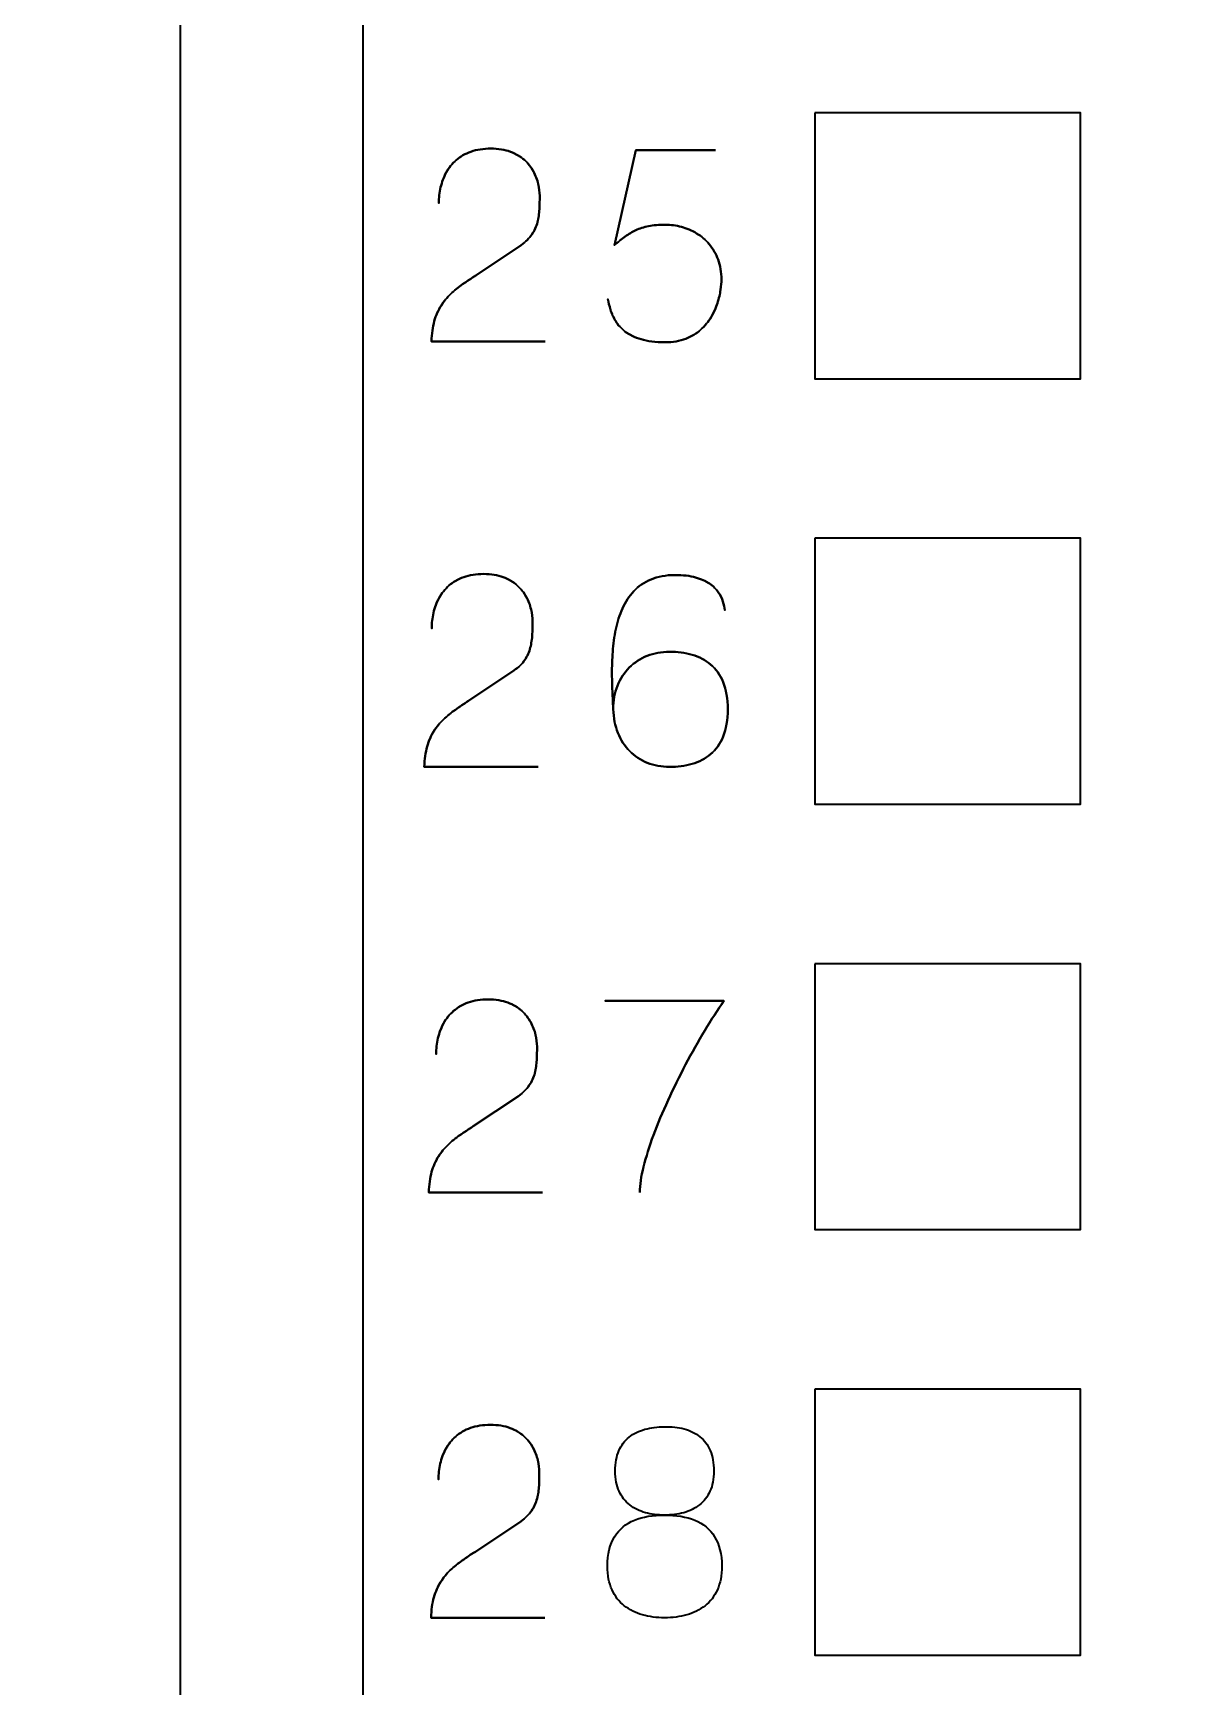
# Model space of a CAD drawing. Header units: centimetres. Extents: x -13.14 to -7.86, y -19.04 to -10.66.
# Drawn here: x -12.443 to -11.751, y -18.124 to -17.136 of the extents above; entities that cross this region are included whole.
import ezdxf

# ---------------------------------------------------------------- set-up
doc = ezdxf.new("R2010")
doc.units = ezdxf.units.CM
doc.header["$MEASUREMENT"] = 0
doc.layers.add('Layer 1', color=7, linetype='Continuous')

msp = doc.modelspace()

# ---------------------------------------------------------------- linework, layer by layer
at = {"layer": 'Layer 1', "color": 250, "lineweight": 35}
for points, knots in [([(-13.13514, -10.659), (-13.13514, -10.659), (-12.24614, -10.659), (-12.24614, -10.659), (-12.24614, -10.659), (-12.24614, -10.659), (-12.24614, -19.041), (-12.24614, -19.041), (-12.24614, -19.041), (-12.24614, -19.041), (-13.13514, -19.041), (-13.13514, -19.041), (-13.13514, -19.041), (-13.13514, -19.041), (-13.13514, -10.659), (-13.13514, -10.659)], [0, 0, 0, 0, 0.25, 0.25, 0.25, 0.25, 0.5, 0.5, 0.5, 0.5, 0.75, 0.75, 0.75, 0.75, 1, 1, 1, 1]), ([(-12.24632, -10.659), (-12.24632, -10.659), (-8.75382, -10.659), (-8.75382, -10.659), (-8.75382, -10.659), (-8.75382, -10.659), (-8.75382, -19.041), (-8.75382, -19.041), (-8.75382, -19.041), (-8.75382, -19.041), (-12.24632, -19.041), (-12.24632, -19.041), (-12.24632, -19.041), (-12.24632, -19.041), (-12.24632, -10.659), (-12.24632, -10.659)], [0, 0, 0, 0, 0.25, 0.25, 0.25, 0.25, 0.5, 0.5, 0.5, 0.5, 0.75, 0.75, 0.75, 0.75, 1, 1, 1, 1]), ([(-11.97644, -17.18403), (-11.97644, -17.18403), (-11.81769, -17.18403), (-11.81769, -17.18403), (-11.81769, -17.18403), (-11.81769, -17.18403), (-11.81769, -17.34278), (-11.81769, -17.34278), (-11.81769, -17.34278), (-11.81769, -17.34278), (-11.97644, -17.34278), (-11.97644, -17.34278), (-11.97644, -17.34278), (-11.97644, -17.34278), (-11.97644, -17.18403), (-11.97644, -17.18403)], [0, 0, 0, 0, 0.25, 0.25, 0.25, 0.25, 0.5, 0.5, 0.5, 0.5, 0.75, 0.75, 0.75, 0.75, 1, 1, 1, 1]), ([(-12.13735, -17.32054), (-12.13735, -17.32054), (-12.20531, -17.32054), (-12.20531, -17.32054), (-12.20531, -17.32054), (-12.20517, -17.31594), (-12.20459, -17.31188), (-12.20362, -17.30839), (-12.20362, -17.30839), (-12.20261, -17.30491), (-12.20127, -17.30184), (-12.1996, -17.2992), (-12.1996, -17.2992), (-12.19791, -17.29656), (-12.19599, -17.29421), (-12.1938, -17.29215), (-12.1938, -17.29215), (-12.19161, -17.29006), (-12.18926, -17.28816), (-12.18672, -17.28637), (-12.18672, -17.28637), (-12.18419, -17.2846), (-12.18157, -17.28283), (-12.17885, -17.28108), (-12.17885, -17.28108), (-12.17885, -17.28108), (-12.15176, -17.26302), (-12.15176, -17.26302), (-12.15176, -17.26302), (-12.14898, -17.26106), (-12.14682, -17.25893), (-12.14529, -17.25663), (-12.14529, -17.25663), (-12.14374, -17.25433), (-12.14266, -17.2519), (-12.142, -17.24934), (-12.142, -17.24934), (-12.14136, -17.2468), (-12.14097, -17.24419), (-12.14083, -17.24155), (-12.14083, -17.24155), (-12.1407, -17.23888), (-12.14065, -17.23621), (-12.14067, -17.23355), (-12.14067, -17.23355), (-12.14067, -17.23135), (-12.14097, -17.229), (-12.14155, -17.22647), (-12.14155, -17.22647), (-12.14215, -17.22396), (-12.1431, -17.22145), (-12.14445, -17.21897), (-12.14445, -17.21897), (-12.14579, -17.21648), (-12.14758, -17.21421), (-12.14983, -17.21215), (-12.14983, -17.21215), (-12.15207, -17.21012), (-12.15485, -17.20848), (-12.15815, -17.20724), (-12.15815, -17.20724), (-12.16145, -17.206), (-12.16533, -17.20537), (-12.16982, -17.20534), (-12.16982, -17.20534), (-12.17434, -17.20537), (-12.17833, -17.206), (-12.18176, -17.20721), (-12.18176, -17.20721), (-12.18519, -17.20843), (-12.18812, -17.21012), (-12.19055, -17.21226), (-12.19055, -17.21226), (-12.19298, -17.2144), (-12.19494, -17.21688), (-12.19647, -17.21965), (-12.19647, -17.21965), (-12.19799, -17.22243), (-12.1991, -17.22538), (-12.19981, -17.2285), (-12.19981, -17.2285), (-12.20053, -17.23162), (-12.20087, -17.23479), (-12.20087, -17.23798), (-12.20087, -17.23798), (-12.20087, -17.23479), (-12.20053, -17.23162), (-12.19981, -17.2285), (-12.19981, -17.2285), (-12.1991, -17.22538), (-12.19799, -17.22243), (-12.19647, -17.21965), (-12.19647, -17.21965), (-12.19494, -17.21688), (-12.19298, -17.2144), (-12.19055, -17.21226), (-12.19055, -17.21226), (-12.18812, -17.21012), (-12.18519, -17.20843), (-12.18176, -17.20721), (-12.18176, -17.20721), (-12.17833, -17.206), (-12.17434, -17.20537), (-12.16982, -17.20534), (-12.16982, -17.20534), (-12.16533, -17.20537), (-12.16145, -17.206), (-12.15815, -17.20724), (-12.15815, -17.20724), (-12.15485, -17.20848), (-12.15207, -17.21012), (-12.14983, -17.21215), (-12.14983, -17.21215), (-12.14758, -17.21421), (-12.14579, -17.21648), (-12.14445, -17.21897), (-12.14445, -17.21897), (-12.1431, -17.22145), (-12.14215, -17.22396), (-12.14155, -17.22647), (-12.14155, -17.22647), (-12.14097, -17.229), (-12.14067, -17.23135), (-12.14067, -17.23355), (-12.14067, -17.23355), (-12.14065, -17.23621), (-12.1407, -17.23888), (-12.14083, -17.24155), (-12.14083, -17.24155), (-12.14097, -17.24419), (-12.14136, -17.2468), (-12.142, -17.24934), (-12.142, -17.24934), (-12.14266, -17.2519), (-12.14374, -17.25433), (-12.14529, -17.25663), (-12.14529, -17.25663), (-12.14682, -17.25893), (-12.14898, -17.26106), (-12.15176, -17.26302), (-12.15176, -17.26302), (-12.15176, -17.26302), (-12.17885, -17.28108), (-12.17885, -17.28108), (-12.17885, -17.28108), (-12.18157, -17.28283), (-12.18419, -17.2846), (-12.18672, -17.28637), (-12.18672, -17.28637), (-12.18926, -17.28816), (-12.19161, -17.29006), (-12.1938, -17.29215), (-12.1938, -17.29215), (-12.19599, -17.29421), (-12.19791, -17.29656), (-12.1996, -17.2992), (-12.1996, -17.2992), (-12.20127, -17.30184), (-12.20261, -17.30491), (-12.20362, -17.30839), (-12.20362, -17.30839), (-12.20459, -17.31188), (-12.20517, -17.31594), (-12.20531, -17.32054), (-12.20531, -17.32054), (-12.20531, -17.32054), (-12.13735, -17.32054), (-12.13735, -17.32054)], [0, 0, 0, 0, 0.02381, 0.02381, 0.02381, 0.02381, 0.047619, 0.047619, 0.047619, 0.047619, 0.071429, 0.071429, 0.071429, 0.071429, 0.095238, 0.095238, 0.095238, 0.095238, 0.119048, 0.119048, 0.119048, 0.119048, 0.142857, 0.142857, 0.142857, 0.142857, 0.166667, 0.166667, 0.166667, 0.166667, 0.190476, 0.190476, 0.190476, 0.190476, 0.214286, 0.214286, 0.214286, 0.214286, 0.238095, 0.238095, 0.238095, 0.238095, 0.261905, 0.261905, 0.261905, 0.261905, 0.285714, 0.285714, 0.285714, 0.285714, 0.309524, 0.309524, 0.309524, 0.309524, 0.333333, 0.333333, 0.333333, 0.333333, 0.357143, 0.357143, 0.357143, 0.357143, 0.380952, 0.380952, 0.380952, 0.380952, 0.404762, 0.404762, 0.404762, 0.404762, 0.428571, 0.428571, 0.428571, 0.428571, 0.452381, 0.452381, 0.452381, 0.452381, 0.47619, 0.47619, 0.47619, 0.47619, 0.5, 0.5, 0.5, 0.5, 0.52381, 0.52381, 0.52381, 0.52381, 0.547619, 0.547619, 0.547619, 0.547619, 0.571429, 0.571429, 0.571429, 0.571429, 0.595238, 0.595238, 0.595238, 0.595238, 0.619048, 0.619048, 0.619048, 0.619048, 0.642857, 0.642857, 0.642857, 0.642857, 0.666667, 0.666667, 0.666667, 0.666667, 0.690476, 0.690476, 0.690476, 0.690476, 0.714286, 0.714286, 0.714286, 0.714286, 0.738095, 0.738095, 0.738095, 0.738095, 0.761905, 0.761905, 0.761905, 0.761905, 0.785714, 0.785714, 0.785714, 0.785714, 0.809524, 0.809524, 0.809524, 0.809524, 0.833333, 0.833333, 0.833333, 0.833333, 0.857143, 0.857143, 0.857143, 0.857143, 0.880952, 0.880952, 0.880952, 0.880952, 0.904762, 0.904762, 0.904762, 0.904762, 0.928571, 0.928571, 0.928571, 0.928571, 0.952381, 0.952381, 0.952381, 0.952381, 0.97619, 0.97619, 0.97619, 0.97619, 1, 1, 1, 1]), ([(-12.03579, -17.20629), (-12.03579, -17.20629), (-12.08332, -17.20629), (-12.08332, -17.20629), (-12.08332, -17.20629), (-12.08332, -17.20629), (-12.09598, -17.26302), (-12.09598, -17.26302), (-12.09598, -17.26302), (-12.09377, -17.26112), (-12.09165, -17.2594), (-12.08963, -17.2579), (-12.08963, -17.2579), (-12.08762, -17.25639), (-12.08551, -17.25512), (-12.08327, -17.25407), (-12.08327, -17.25407), (-12.08105, -17.25301), (-12.07851, -17.25222), (-12.07566, -17.25166), (-12.07566, -17.25166), (-12.07283, -17.25111), (-12.06945, -17.25082), (-12.06557, -17.25082), (-12.06557, -17.25082), (-12.0624, -17.25082), (-12.05923, -17.25124), (-12.05606, -17.25211), (-12.05606, -17.25211), (-12.05289, -17.25296), (-12.04988, -17.25425), (-12.04703, -17.25597), (-12.04703, -17.25597), (-12.04415, -17.25771), (-12.04162, -17.25988), (-12.03941, -17.26249), (-12.03941, -17.26249), (-12.03716, -17.26511), (-12.03539, -17.26817), (-12.03413, -17.27168), (-12.03413, -17.27168), (-12.03283, -17.27519), (-12.03217, -17.27918), (-12.03215, -17.28362), (-12.03215, -17.28362), (-12.03212, -17.28526), (-12.0323, -17.28732), (-12.03267, -17.28975), (-12.03267, -17.28975), (-12.03302, -17.29218), (-12.03365, -17.29482), (-12.03455, -17.29762), (-12.03455, -17.29762), (-12.03545, -17.30042), (-12.03671, -17.30319), (-12.03833, -17.30594), (-12.03833, -17.30594), (-12.03993, -17.30868), (-12.04199, -17.31119), (-12.04447, -17.31346), (-12.04447, -17.31346), (-12.04695, -17.31573), (-12.04996, -17.31756), (-12.05347, -17.31893), (-12.05347, -17.31893), (-12.05701, -17.32028), (-12.06116, -17.32099), (-12.06589, -17.32102), (-12.06589, -17.32102), (-12.07154, -17.32099), (-12.07629, -17.32038), (-12.08015, -17.31925), (-12.08015, -17.31925), (-12.084, -17.31808), (-12.08715, -17.31658), (-12.08958, -17.31468), (-12.08958, -17.31468), (-12.09202, -17.31278), (-12.09392, -17.31069), (-12.0953, -17.30842), (-12.0953, -17.30842), (-12.09667, -17.30615), (-12.0977, -17.30388), (-12.09839, -17.3016), (-12.09839, -17.3016), (-12.09907, -17.29933), (-12.0996, -17.29725), (-12.09995, -17.29534), (-12.09995, -17.29534), (-12.0996, -17.29725), (-12.09907, -17.29933), (-12.09839, -17.3016), (-12.09839, -17.3016), (-12.0977, -17.30388), (-12.09667, -17.30615), (-12.0953, -17.30842), (-12.0953, -17.30842), (-12.09392, -17.31069), (-12.09202, -17.31278), (-12.08958, -17.31468), (-12.08958, -17.31468), (-12.08715, -17.31658), (-12.084, -17.31808), (-12.08015, -17.31925), (-12.08015, -17.31925), (-12.07629, -17.32038), (-12.07154, -17.32099), (-12.06589, -17.32102), (-12.06589, -17.32102), (-12.06116, -17.32099), (-12.05701, -17.32028), (-12.05347, -17.31893), (-12.05347, -17.31893), (-12.04996, -17.31756), (-12.04695, -17.31573), (-12.04447, -17.31346), (-12.04447, -17.31346), (-12.04199, -17.31119), (-12.03993, -17.30868), (-12.03833, -17.30594), (-12.03833, -17.30594), (-12.03671, -17.30319), (-12.03545, -17.30042), (-12.03455, -17.29762), (-12.03455, -17.29762), (-12.03365, -17.29482), (-12.03302, -17.29218), (-12.03267, -17.28975), (-12.03267, -17.28975), (-12.0323, -17.28732), (-12.03212, -17.28526), (-12.03215, -17.28362), (-12.03215, -17.28362), (-12.03217, -17.27918), (-12.03283, -17.27519), (-12.03413, -17.27168), (-12.03413, -17.27168), (-12.03539, -17.26817), (-12.03716, -17.26511), (-12.03941, -17.26249), (-12.03941, -17.26249), (-12.04162, -17.25988), (-12.04415, -17.25771), (-12.04703, -17.25597), (-12.04703, -17.25597), (-12.04988, -17.25425), (-12.05289, -17.25296), (-12.05606, -17.25211), (-12.05606, -17.25211), (-12.05923, -17.25124), (-12.0624, -17.25082), (-12.06557, -17.25082), (-12.06557, -17.25082), (-12.06945, -17.25082), (-12.07283, -17.25111), (-12.07566, -17.25166), (-12.07566, -17.25166), (-12.07851, -17.25222), (-12.08105, -17.25301), (-12.08327, -17.25407), (-12.08327, -17.25407), (-12.08551, -17.25512), (-12.08762, -17.25639), (-12.08963, -17.2579), (-12.08963, -17.2579), (-12.09165, -17.2594), (-12.09377, -17.26112), (-12.09598, -17.26302), (-12.09598, -17.26302), (-12.09598, -17.26302), (-12.08332, -17.20629), (-12.08332, -17.20629), (-12.08332, -17.20629), (-12.08332, -17.20629), (-12.03579, -17.20629), (-12.03579, -17.20629)], [0, 0, 0, 0, 0.022727, 0.022727, 0.022727, 0.022727, 0.045455, 0.045455, 0.045455, 0.045455, 0.068182, 0.068182, 0.068182, 0.068182, 0.090909, 0.090909, 0.090909, 0.090909, 0.113636, 0.113636, 0.113636, 0.113636, 0.136364, 0.136364, 0.136364, 0.136364, 0.159091, 0.159091, 0.159091, 0.159091, 0.181818, 0.181818, 0.181818, 0.181818, 0.204545, 0.204545, 0.204545, 0.204545, 0.227273, 0.227273, 0.227273, 0.227273, 0.25, 0.25, 0.25, 0.25, 0.272727, 0.272727, 0.272727, 0.272727, 0.295455, 0.295455, 0.295455, 0.295455, 0.318182, 0.318182, 0.318182, 0.318182, 0.340909, 0.340909, 0.340909, 0.340909, 0.363636, 0.363636, 0.363636, 0.363636, 0.386364, 0.386364, 0.386364, 0.386364, 0.409091, 0.409091, 0.409091, 0.409091, 0.431818, 0.431818, 0.431818, 0.431818, 0.454545, 0.454545, 0.454545, 0.454545, 0.477273, 0.477273, 0.477273, 0.477273, 0.5, 0.5, 0.5, 0.5, 0.522727, 0.522727, 0.522727, 0.522727, 0.545455, 0.545455, 0.545455, 0.545455, 0.568182, 0.568182, 0.568182, 0.568182, 0.590909, 0.590909, 0.590909, 0.590909, 0.613636, 0.613636, 0.613636, 0.613636, 0.636364, 0.636364, 0.636364, 0.636364, 0.659091, 0.659091, 0.659091, 0.659091, 0.681818, 0.681818, 0.681818, 0.681818, 0.704545, 0.704545, 0.704545, 0.704545, 0.727273, 0.727273, 0.727273, 0.727273, 0.75, 0.75, 0.75, 0.75, 0.772727, 0.772727, 0.772727, 0.772727, 0.795455, 0.795455, 0.795455, 0.795455, 0.818182, 0.818182, 0.818182, 0.818182, 0.840909, 0.840909, 0.840909, 0.840909, 0.863636, 0.863636, 0.863636, 0.863636, 0.886364, 0.886364, 0.886364, 0.886364, 0.909091, 0.909091, 0.909091, 0.909091, 0.931818, 0.931818, 0.931818, 0.931818, 0.954545, 0.954545, 0.954545, 0.954545, 0.977273, 0.977273, 0.977273, 0.977273, 1, 1, 1, 1]), ([(-11.97644, -17.43803), (-11.97644, -17.43803), (-11.81769, -17.43803), (-11.81769, -17.43803), (-11.81769, -17.43803), (-11.81769, -17.43803), (-11.81769, -17.59678), (-11.81769, -17.59678), (-11.81769, -17.59678), (-11.81769, -17.59678), (-11.97644, -17.59678), (-11.97644, -17.59678), (-11.97644, -17.59678), (-11.97644, -17.59678), (-11.97644, -17.43803), (-11.97644, -17.43803)], [0, 0, 0, 0, 0.25, 0.25, 0.25, 0.25, 0.5, 0.5, 0.5, 0.5, 0.75, 0.75, 0.75, 0.75, 1, 1, 1, 1]), ([(-12.14163, -17.57454), (-12.14163, -17.57454), (-12.20959, -17.57454), (-12.20959, -17.57454), (-12.20959, -17.57454), (-12.20945, -17.56994), (-12.20887, -17.56588), (-12.2079, -17.56239), (-12.2079, -17.56239), (-12.20689, -17.55891), (-12.20555, -17.55584), (-12.20388, -17.5532), (-12.20388, -17.5532), (-12.20219, -17.55056), (-12.20027, -17.54821), (-12.19808, -17.54615), (-12.19808, -17.54615), (-12.19589, -17.54406), (-12.19354, -17.54216), (-12.191, -17.54037), (-12.191, -17.54037), (-12.18847, -17.5386), (-12.18585, -17.53683), (-12.18313, -17.53508), (-12.18313, -17.53508), (-12.18313, -17.53508), (-12.15604, -17.51702), (-12.15604, -17.51702), (-12.15604, -17.51702), (-12.15326, -17.51506), (-12.1511, -17.51293), (-12.14957, -17.51063), (-12.14957, -17.51063), (-12.14802, -17.50833), (-12.14694, -17.5059), (-12.14628, -17.50334), (-12.14628, -17.50334), (-12.14564, -17.5008), (-12.14525, -17.49819), (-12.14511, -17.49555), (-12.14511, -17.49555), (-12.14498, -17.49288), (-12.14493, -17.49021), (-12.14495, -17.48755), (-12.14495, -17.48755), (-12.14495, -17.48535), (-12.14525, -17.483), (-12.14583, -17.48047), (-12.14583, -17.48047), (-12.14643, -17.47796), (-12.14738, -17.47545), (-12.14873, -17.47297), (-12.14873, -17.47297), (-12.15007, -17.47048), (-12.15186, -17.46821), (-12.15411, -17.46615), (-12.15411, -17.46615), (-12.15635, -17.46412), (-12.15913, -17.46248), (-12.16243, -17.46124), (-12.16243, -17.46124), (-12.16573, -17.46), (-12.16961, -17.45937), (-12.1741, -17.45934), (-12.1741, -17.45934), (-12.17862, -17.45937), (-12.18261, -17.46), (-12.18604, -17.46121), (-12.18604, -17.46121), (-12.18947, -17.46243), (-12.1924, -17.46412), (-12.19483, -17.46626), (-12.19483, -17.46626), (-12.19726, -17.4684), (-12.19922, -17.47088), (-12.20075, -17.47365), (-12.20075, -17.47365), (-12.20227, -17.47643), (-12.20338, -17.47938), (-12.20409, -17.4825), (-12.20409, -17.4825), (-12.20481, -17.48562), (-12.20515, -17.48879), (-12.20515, -17.49198), (-12.20515, -17.49198), (-12.20515, -17.48879), (-12.20481, -17.48562), (-12.20409, -17.4825), (-12.20409, -17.4825), (-12.20338, -17.47938), (-12.20227, -17.47643), (-12.20075, -17.47365), (-12.20075, -17.47365), (-12.19922, -17.47088), (-12.19726, -17.4684), (-12.19483, -17.46626), (-12.19483, -17.46626), (-12.1924, -17.46412), (-12.18947, -17.46243), (-12.18604, -17.46121), (-12.18604, -17.46121), (-12.18261, -17.46), (-12.17862, -17.45937), (-12.1741, -17.45934), (-12.1741, -17.45934), (-12.16961, -17.45937), (-12.16573, -17.46), (-12.16243, -17.46124), (-12.16243, -17.46124), (-12.15913, -17.46248), (-12.15635, -17.46412), (-12.15411, -17.46615), (-12.15411, -17.46615), (-12.15186, -17.46821), (-12.15007, -17.47048), (-12.14873, -17.47297), (-12.14873, -17.47297), (-12.14738, -17.47545), (-12.14643, -17.47796), (-12.14583, -17.48047), (-12.14583, -17.48047), (-12.14525, -17.483), (-12.14495, -17.48535), (-12.14495, -17.48755), (-12.14495, -17.48755), (-12.14493, -17.49021), (-12.14498, -17.49288), (-12.14511, -17.49555), (-12.14511, -17.49555), (-12.14525, -17.49819), (-12.14564, -17.5008), (-12.14628, -17.50334), (-12.14628, -17.50334), (-12.14694, -17.5059), (-12.14802, -17.50833), (-12.14957, -17.51063), (-12.14957, -17.51063), (-12.1511, -17.51293), (-12.15326, -17.51506), (-12.15604, -17.51702), (-12.15604, -17.51702), (-12.15604, -17.51702), (-12.18313, -17.53508), (-12.18313, -17.53508), (-12.18313, -17.53508), (-12.18585, -17.53683), (-12.18847, -17.5386), (-12.191, -17.54037), (-12.191, -17.54037), (-12.19354, -17.54216), (-12.19589, -17.54406), (-12.19808, -17.54615), (-12.19808, -17.54615), (-12.20027, -17.54821), (-12.20219, -17.55056), (-12.20388, -17.5532), (-12.20388, -17.5532), (-12.20555, -17.55584), (-12.20689, -17.55891), (-12.2079, -17.56239), (-12.2079, -17.56239), (-12.20887, -17.56588), (-12.20945, -17.56994), (-12.20959, -17.57454), (-12.20959, -17.57454), (-12.20959, -17.57454), (-12.14163, -17.57454), (-12.14163, -17.57454)], [0, 0, 0, 0, 0.02381, 0.02381, 0.02381, 0.02381, 0.047619, 0.047619, 0.047619, 0.047619, 0.071429, 0.071429, 0.071429, 0.071429, 0.095238, 0.095238, 0.095238, 0.095238, 0.119048, 0.119048, 0.119048, 0.119048, 0.142857, 0.142857, 0.142857, 0.142857, 0.166667, 0.166667, 0.166667, 0.166667, 0.190476, 0.190476, 0.190476, 0.190476, 0.214286, 0.214286, 0.214286, 0.214286, 0.238095, 0.238095, 0.238095, 0.238095, 0.261905, 0.261905, 0.261905, 0.261905, 0.285714, 0.285714, 0.285714, 0.285714, 0.309524, 0.309524, 0.309524, 0.309524, 0.333333, 0.333333, 0.333333, 0.333333, 0.357143, 0.357143, 0.357143, 0.357143, 0.380952, 0.380952, 0.380952, 0.380952, 0.404762, 0.404762, 0.404762, 0.404762, 0.428571, 0.428571, 0.428571, 0.428571, 0.452381, 0.452381, 0.452381, 0.452381, 0.47619, 0.47619, 0.47619, 0.47619, 0.5, 0.5, 0.5, 0.5, 0.52381, 0.52381, 0.52381, 0.52381, 0.547619, 0.547619, 0.547619, 0.547619, 0.571429, 0.571429, 0.571429, 0.571429, 0.595238, 0.595238, 0.595238, 0.595238, 0.619048, 0.619048, 0.619048, 0.619048, 0.642857, 0.642857, 0.642857, 0.642857, 0.666667, 0.666667, 0.666667, 0.666667, 0.690476, 0.690476, 0.690476, 0.690476, 0.714286, 0.714286, 0.714286, 0.714286, 0.738095, 0.738095, 0.738095, 0.738095, 0.761905, 0.761905, 0.761905, 0.761905, 0.785714, 0.785714, 0.785714, 0.785714, 0.809524, 0.809524, 0.809524, 0.809524, 0.833333, 0.833333, 0.833333, 0.833333, 0.857143, 0.857143, 0.857143, 0.857143, 0.880952, 0.880952, 0.880952, 0.880952, 0.904762, 0.904762, 0.904762, 0.904762, 0.928571, 0.928571, 0.928571, 0.928571, 0.952381, 0.952381, 0.952381, 0.952381, 0.97619, 0.97619, 0.97619, 0.97619, 1, 1, 1, 1]), ([(-12.09678, -17.54015), (-12.09675, -17.53498), (-12.09591, -17.5303), (-12.09423, -17.52608), (-12.09423, -17.52608), (-12.09256, -17.52188), (-12.09021, -17.51826), (-12.08718, -17.51522), (-12.08718, -17.51522), (-12.08416, -17.51221), (-12.0806, -17.50989), (-12.07653, -17.50825), (-12.07653, -17.50825), (-12.07247, -17.50661), (-12.068, -17.50579), (-12.0632, -17.50577), (-12.0632, -17.50577), (-12.05836, -17.50574), (-12.05385, -17.50635), (-12.04965, -17.50756), (-12.04965, -17.50756), (-12.04545, -17.50875), (-12.04179, -17.51071), (-12.03859, -17.5134), (-12.03859, -17.5134), (-12.0354, -17.51607), (-12.03289, -17.51961), (-12.03109, -17.52402), (-12.03109, -17.52402), (-12.02929, -17.52843), (-12.02837, -17.53379), (-12.02834, -17.54015), (-12.02834, -17.54015), (-12.02837, -17.54652), (-12.02929, -17.55188), (-12.03109, -17.55629), (-12.03109, -17.55629), (-12.03289, -17.5607), (-12.0354, -17.56424), (-12.03859, -17.56691), (-12.03859, -17.56691), (-12.04179, -17.5696), (-12.04545, -17.57156), (-12.04965, -17.57274), (-12.04965, -17.57274), (-12.05385, -17.57396), (-12.05836, -17.57457), (-12.0632, -17.57454), (-12.0632, -17.57454), (-12.068, -17.57451), (-12.07241, -17.57369), (-12.07645, -17.57206), (-12.07645, -17.57206), (-12.08047, -17.57042), (-12.08395, -17.5681), (-12.08694, -17.56506), (-12.08694, -17.56506), (-12.08992, -17.56205), (-12.09227, -17.55843), (-12.09396, -17.5542), (-12.09396, -17.5542), (-12.09567, -17.55001), (-12.09659, -17.54533), (-12.09678, -17.54015), (-12.09678, -17.54015), (-12.09688, -17.53754), (-12.09702, -17.53442), (-12.0972, -17.53081), (-12.0972, -17.53081), (-12.09739, -17.52716), (-12.09749, -17.5232), (-12.09752, -17.51895), (-12.09752, -17.51895), (-12.09754, -17.51467), (-12.09741, -17.51026), (-12.09707, -17.50574), (-12.09707, -17.50574), (-12.09675, -17.5012), (-12.09612, -17.49674), (-12.0952, -17.49233), (-12.0952, -17.49233), (-12.09428, -17.48794), (-12.09296, -17.4838), (-12.09122, -17.47991), (-12.09122, -17.47991), (-12.08947, -17.47603), (-12.08723, -17.4726), (-12.08446, -17.46961), (-12.08446, -17.46961), (-12.08166, -17.46663), (-12.07825, -17.46428), (-12.07421, -17.46256), (-12.07421, -17.46256), (-12.07017, -17.46087), (-12.06539, -17.46), (-12.05987, -17.45997), (-12.05987, -17.45997), (-12.05506, -17.46), (-12.05099, -17.46048), (-12.04761, -17.4614), (-12.04761, -17.4614), (-12.04423, -17.46232), (-12.04147, -17.46357), (-12.03925, -17.4651), (-12.03925, -17.4651), (-12.03706, -17.46666), (-12.03532, -17.46835), (-12.03405, -17.47022), (-12.03405, -17.47022), (-12.03278, -17.47207), (-12.03183, -17.47394), (-12.03125, -17.47582), (-12.03125, -17.47582), (-12.03064, -17.47769), (-12.03025, -17.47944), (-12.03009, -17.48105), (-12.03009, -17.48105), (-12.03025, -17.47944), (-12.03064, -17.47769), (-12.03125, -17.47582), (-12.03125, -17.47582), (-12.03183, -17.47394), (-12.03278, -17.47207), (-12.03405, -17.47022), (-12.03405, -17.47022), (-12.03532, -17.46835), (-12.03706, -17.46666), (-12.03925, -17.4651), (-12.03925, -17.4651), (-12.04147, -17.46357), (-12.04423, -17.46232), (-12.04761, -17.4614), (-12.04761, -17.4614), (-12.05099, -17.46048), (-12.05506, -17.46), (-12.05987, -17.45997), (-12.05987, -17.45997), (-12.06539, -17.46), (-12.07017, -17.46087), (-12.07421, -17.46256), (-12.07421, -17.46256), (-12.07825, -17.46428), (-12.08166, -17.46663), (-12.08446, -17.46961), (-12.08446, -17.46961), (-12.08723, -17.4726), (-12.08947, -17.47603), (-12.09122, -17.47991), (-12.09122, -17.47991), (-12.09296, -17.4838), (-12.09428, -17.48794), (-12.0952, -17.49233), (-12.0952, -17.49233), (-12.09612, -17.49674), (-12.09675, -17.5012), (-12.09707, -17.50574), (-12.09707, -17.50574), (-12.09741, -17.51026), (-12.09754, -17.51467), (-12.09752, -17.51895), (-12.09752, -17.51895), (-12.09749, -17.5232), (-12.09739, -17.52716), (-12.0972, -17.53081), (-12.0972, -17.53081), (-12.09702, -17.53442), (-12.09688, -17.53754), (-12.09678, -17.54015), (-12.09678, -17.54015), (-12.09659, -17.54533), (-12.09567, -17.55001), (-12.09396, -17.5542), (-12.09396, -17.5542), (-12.09227, -17.55843), (-12.08992, -17.56205), (-12.08694, -17.56506), (-12.08694, -17.56506), (-12.08395, -17.5681), (-12.08047, -17.57042), (-12.07645, -17.57206), (-12.07645, -17.57206), (-12.07241, -17.57369), (-12.068, -17.57451), (-12.0632, -17.57454), (-12.0632, -17.57454), (-12.05836, -17.57457), (-12.05385, -17.57396), (-12.04965, -17.57274), (-12.04965, -17.57274), (-12.04545, -17.57156), (-12.04179, -17.5696), (-12.03859, -17.56691), (-12.03859, -17.56691), (-12.0354, -17.56424), (-12.03289, -17.5607), (-12.03109, -17.55629), (-12.03109, -17.55629), (-12.02929, -17.55188), (-12.02837, -17.54652), (-12.02834, -17.54015), (-12.02834, -17.54015), (-12.02837, -17.53379), (-12.02929, -17.52843), (-12.03109, -17.52402), (-12.03109, -17.52402), (-12.03289, -17.51961), (-12.0354, -17.51607), (-12.03859, -17.5134), (-12.03859, -17.5134), (-12.04179, -17.51071), (-12.04545, -17.50875), (-12.04965, -17.50756), (-12.04965, -17.50756), (-12.05385, -17.50635), (-12.05836, -17.50574), (-12.0632, -17.50577), (-12.0632, -17.50577), (-12.068, -17.50579), (-12.07247, -17.50661), (-12.07653, -17.50825), (-12.07653, -17.50825), (-12.0806, -17.50989), (-12.08416, -17.51221), (-12.08718, -17.51522), (-12.08718, -17.51522), (-12.09021, -17.51826), (-12.09256, -17.52188), (-12.09423, -17.52608), (-12.09423, -17.52608), (-12.09591, -17.5303), (-12.09675, -17.53498), (-12.09678, -17.54015)], [0, 0, 0, 0, 0.017241, 0.017241, 0.017241, 0.017241, 0.034483, 0.034483, 0.034483, 0.034483, 0.051724, 0.051724, 0.051724, 0.051724, 0.068966, 0.068966, 0.068966, 0.068966, 0.086207, 0.086207, 0.086207, 0.086207, 0.103448, 0.103448, 0.103448, 0.103448, 0.12069, 0.12069, 0.12069, 0.12069, 0.137931, 0.137931, 0.137931, 0.137931, 0.155172, 0.155172, 0.155172, 0.155172, 0.172414, 0.172414, 0.172414, 0.172414, 0.189655, 0.189655, 0.189655, 0.189655, 0.206897, 0.206897, 0.206897, 0.206897, 0.224138, 0.224138, 0.224138, 0.224138, 0.241379, 0.241379, 0.241379, 0.241379, 0.258621, 0.258621, 0.258621, 0.258621, 0.275862, 0.275862, 0.275862, 0.275862, 0.293103, 0.293103, 0.293103, 0.293103, 0.310345, 0.310345, 0.310345, 0.310345, 0.327586, 0.327586, 0.327586, 0.327586, 0.344828, 0.344828, 0.344828, 0.344828, 0.362069, 0.362069, 0.362069, 0.362069, 0.37931, 0.37931, 0.37931, 0.37931, 0.396552, 0.396552, 0.396552, 0.396552, 0.413793, 0.413793, 0.413793, 0.413793, 0.431034, 0.431034, 0.431034, 0.431034, 0.448276, 0.448276, 0.448276, 0.448276, 0.465517, 0.465517, 0.465517, 0.465517, 0.482759, 0.482759, 0.482759, 0.482759, 0.5, 0.5, 0.5, 0.5, 0.517241, 0.517241, 0.517241, 0.517241, 0.534483, 0.534483, 0.534483, 0.534483, 0.551724, 0.551724, 0.551724, 0.551724, 0.568966, 0.568966, 0.568966, 0.568966, 0.586207, 0.586207, 0.586207, 0.586207, 0.603448, 0.603448, 0.603448, 0.603448, 0.62069, 0.62069, 0.62069, 0.62069, 0.637931, 0.637931, 0.637931, 0.637931, 0.655172, 0.655172, 0.655172, 0.655172, 0.672414, 0.672414, 0.672414, 0.672414, 0.689655, 0.689655, 0.689655, 0.689655, 0.706897, 0.706897, 0.706897, 0.706897, 0.724138, 0.724138, 0.724138, 0.724138, 0.741379, 0.741379, 0.741379, 0.741379, 0.758621, 0.758621, 0.758621, 0.758621, 0.775862, 0.775862, 0.775862, 0.775862, 0.793103, 0.793103, 0.793103, 0.793103, 0.810345, 0.810345, 0.810345, 0.810345, 0.827586, 0.827586, 0.827586, 0.827586, 0.844828, 0.844828, 0.844828, 0.844828, 0.862069, 0.862069, 0.862069, 0.862069, 0.87931, 0.87931, 0.87931, 0.87931, 0.896552, 0.896552, 0.896552, 0.896552, 0.913793, 0.913793, 0.913793, 0.913793, 0.931034, 0.931034, 0.931034, 0.931034, 0.948276, 0.948276, 0.948276, 0.948276, 0.965517, 0.965517, 0.965517, 0.965517, 0.982759, 0.982759, 0.982759, 0.982759, 1, 1, 1, 1]), ([(-11.97644, -17.69203), (-11.97644, -17.69203), (-11.81769, -17.69203), (-11.81769, -17.69203), (-11.81769, -17.69203), (-11.81769, -17.69203), (-11.81769, -17.85078), (-11.81769, -17.85078), (-11.81769, -17.85078), (-11.81769, -17.85078), (-11.97644, -17.85078), (-11.97644, -17.85078), (-11.97644, -17.85078), (-11.97644, -17.85078), (-11.97644, -17.69203), (-11.97644, -17.69203)], [0, 0, 0, 0, 0.25, 0.25, 0.25, 0.25, 0.5, 0.5, 0.5, 0.5, 0.75, 0.75, 0.75, 0.75, 1, 1, 1, 1]), ([(-12.13894, -17.82854), (-12.13894, -17.82854), (-12.2069, -17.82854), (-12.2069, -17.82854), (-12.2069, -17.82854), (-12.20676, -17.82394), (-12.20618, -17.81988), (-12.20521, -17.81639), (-12.20521, -17.81639), (-12.2042, -17.81291), (-12.20286, -17.80984), (-12.20119, -17.8072), (-12.20119, -17.8072), (-12.1995, -17.80456), (-12.19758, -17.80221), (-12.19539, -17.80015), (-12.19539, -17.80015), (-12.1932, -17.79806), (-12.19085, -17.79616), (-12.18831, -17.79437), (-12.18831, -17.79437), (-12.18578, -17.7926), (-12.18316, -17.79083), (-12.18044, -17.78908), (-12.18044, -17.78908), (-12.18044, -17.78908), (-12.15335, -17.77102), (-12.15335, -17.77102), (-12.15335, -17.77102), (-12.15057, -17.76906), (-12.14841, -17.76693), (-12.14688, -17.76463), (-12.14688, -17.76463), (-12.14533, -17.76233), (-12.14425, -17.7599), (-12.14359, -17.75734), (-12.14359, -17.75734), (-12.14295, -17.7548), (-12.14256, -17.75219), (-12.14242, -17.74955), (-12.14242, -17.74955), (-12.14229, -17.74688), (-12.14224, -17.74421), (-12.14226, -17.74155), (-12.14226, -17.74155), (-12.14226, -17.73935), (-12.14256, -17.737), (-12.14314, -17.73447), (-12.14314, -17.73447), (-12.14374, -17.73196), (-12.14469, -17.72945), (-12.14604, -17.72697), (-12.14604, -17.72697), (-12.14738, -17.72448), (-12.14917, -17.72221), (-12.15142, -17.72015), (-12.15142, -17.72015), (-12.15366, -17.71812), (-12.15644, -17.71648), (-12.15974, -17.71524), (-12.15974, -17.71524), (-12.16304, -17.714), (-12.16692, -17.71337), (-12.17141, -17.71334), (-12.17141, -17.71334), (-12.17593, -17.71337), (-12.17992, -17.714), (-12.18335, -17.71521), (-12.18335, -17.71521), (-12.18678, -17.71643), (-12.18971, -17.71812), (-12.19214, -17.72026), (-12.19214, -17.72026), (-12.19457, -17.7224), (-12.19653, -17.72488), (-12.19806, -17.72765), (-12.19806, -17.72765), (-12.19958, -17.73043), (-12.20069, -17.73338), (-12.2014, -17.7365), (-12.2014, -17.7365), (-12.20212, -17.73962), (-12.20246, -17.74279), (-12.20246, -17.74598), (-12.20246, -17.74598), (-12.20246, -17.74279), (-12.20212, -17.73962), (-12.2014, -17.7365), (-12.2014, -17.7365), (-12.20069, -17.73338), (-12.19958, -17.73043), (-12.19806, -17.72765), (-12.19806, -17.72765), (-12.19653, -17.72488), (-12.19457, -17.7224), (-12.19214, -17.72026), (-12.19214, -17.72026), (-12.18971, -17.71812), (-12.18678, -17.71643), (-12.18335, -17.71521), (-12.18335, -17.71521), (-12.17992, -17.714), (-12.17593, -17.71337), (-12.17141, -17.71334), (-12.17141, -17.71334), (-12.16692, -17.71337), (-12.16304, -17.714), (-12.15974, -17.71524), (-12.15974, -17.71524), (-12.15644, -17.71648), (-12.15366, -17.71812), (-12.15142, -17.72015), (-12.15142, -17.72015), (-12.14917, -17.72221), (-12.14738, -17.72448), (-12.14604, -17.72697), (-12.14604, -17.72697), (-12.14469, -17.72945), (-12.14374, -17.73196), (-12.14314, -17.73447), (-12.14314, -17.73447), (-12.14256, -17.737), (-12.14226, -17.73935), (-12.14226, -17.74155), (-12.14226, -17.74155), (-12.14224, -17.74421), (-12.14229, -17.74688), (-12.14242, -17.74955), (-12.14242, -17.74955), (-12.14256, -17.75219), (-12.14295, -17.7548), (-12.14359, -17.75734), (-12.14359, -17.75734), (-12.14425, -17.7599), (-12.14533, -17.76233), (-12.14688, -17.76463), (-12.14688, -17.76463), (-12.14841, -17.76693), (-12.15057, -17.76906), (-12.15335, -17.77102), (-12.15335, -17.77102), (-12.15335, -17.77102), (-12.18044, -17.78908), (-12.18044, -17.78908), (-12.18044, -17.78908), (-12.18316, -17.79083), (-12.18578, -17.7926), (-12.18831, -17.79437), (-12.18831, -17.79437), (-12.19085, -17.79616), (-12.1932, -17.79806), (-12.19539, -17.80015), (-12.19539, -17.80015), (-12.19758, -17.80221), (-12.1995, -17.80456), (-12.20119, -17.8072), (-12.20119, -17.8072), (-12.20286, -17.80984), (-12.2042, -17.81291), (-12.20521, -17.81639), (-12.20521, -17.81639), (-12.20618, -17.81988), (-12.20676, -17.82394), (-12.2069, -17.82854), (-12.2069, -17.82854), (-12.2069, -17.82854), (-12.13894, -17.82854), (-12.13894, -17.82854)], [0, 0, 0, 0, 0.02381, 0.02381, 0.02381, 0.02381, 0.047619, 0.047619, 0.047619, 0.047619, 0.071429, 0.071429, 0.071429, 0.071429, 0.095238, 0.095238, 0.095238, 0.095238, 0.119048, 0.119048, 0.119048, 0.119048, 0.142857, 0.142857, 0.142857, 0.142857, 0.166667, 0.166667, 0.166667, 0.166667, 0.190476, 0.190476, 0.190476, 0.190476, 0.214286, 0.214286, 0.214286, 0.214286, 0.238095, 0.238095, 0.238095, 0.238095, 0.261905, 0.261905, 0.261905, 0.261905, 0.285714, 0.285714, 0.285714, 0.285714, 0.309524, 0.309524, 0.309524, 0.309524, 0.333333, 0.333333, 0.333333, 0.333333, 0.357143, 0.357143, 0.357143, 0.357143, 0.380952, 0.380952, 0.380952, 0.380952, 0.404762, 0.404762, 0.404762, 0.404762, 0.428571, 0.428571, 0.428571, 0.428571, 0.452381, 0.452381, 0.452381, 0.452381, 0.47619, 0.47619, 0.47619, 0.47619, 0.5, 0.5, 0.5, 0.5, 0.52381, 0.52381, 0.52381, 0.52381, 0.547619, 0.547619, 0.547619, 0.547619, 0.571429, 0.571429, 0.571429, 0.571429, 0.595238, 0.595238, 0.595238, 0.595238, 0.619048, 0.619048, 0.619048, 0.619048, 0.642857, 0.642857, 0.642857, 0.642857, 0.666667, 0.666667, 0.666667, 0.666667, 0.690476, 0.690476, 0.690476, 0.690476, 0.714286, 0.714286, 0.714286, 0.714286, 0.738095, 0.738095, 0.738095, 0.738095, 0.761905, 0.761905, 0.761905, 0.761905, 0.785714, 0.785714, 0.785714, 0.785714, 0.809524, 0.809524, 0.809524, 0.809524, 0.833333, 0.833333, 0.833333, 0.833333, 0.857143, 0.857143, 0.857143, 0.857143, 0.880952, 0.880952, 0.880952, 0.880952, 0.904762, 0.904762, 0.904762, 0.904762, 0.928571, 0.928571, 0.928571, 0.928571, 0.952381, 0.952381, 0.952381, 0.952381, 0.97619, 0.97619, 0.97619, 0.97619, 1, 1, 1, 1]), ([(-12.08095, -17.82854), (-12.08087, -17.82413), (-12.0801, -17.81903), (-12.07865, -17.81322), (-12.07865, -17.81322), (-12.0772, -17.80739), (-12.07522, -17.8011), (-12.07271, -17.79437), (-12.07271, -17.79437), (-12.0702, -17.78763), (-12.06729, -17.78071), (-12.06402, -17.77355), (-12.06402, -17.77355), (-12.06077, -17.7664), (-12.05726, -17.75932), (-12.05353, -17.75227), (-12.05353, -17.75227), (-12.04981, -17.74522), (-12.04601, -17.73846), (-12.04212, -17.73199), (-12.04212, -17.73199), (-12.03825, -17.72554), (-12.03445, -17.71965), (-12.03072, -17.71429), (-12.03072, -17.71429), (-12.03072, -17.71429), (-12.10154, -17.71429), (-12.10154, -17.71429), (-12.10154, -17.71429), (-12.10154, -17.71429), (-12.03072, -17.71429), (-12.03072, -17.71429), (-12.03072, -17.71429), (-12.03445, -17.71965), (-12.03825, -17.72554), (-12.04212, -17.73199), (-12.04212, -17.73199), (-12.04601, -17.73846), (-12.04981, -17.74522), (-12.05353, -17.75227), (-12.05353, -17.75227), (-12.05726, -17.75932), (-12.06077, -17.7664), (-12.06402, -17.77355), (-12.06402, -17.77355), (-12.06729, -17.78071), (-12.0702, -17.78763), (-12.07271, -17.79437), (-12.07271, -17.79437), (-12.07522, -17.8011), (-12.0772, -17.80739), (-12.07865, -17.81322), (-12.07865, -17.81322), (-12.0801, -17.81903), (-12.08087, -17.82413), (-12.08095, -17.82854)], [0, 0, 0, 0, 0.071429, 0.071429, 0.071429, 0.071429, 0.142857, 0.142857, 0.142857, 0.142857, 0.214286, 0.214286, 0.214286, 0.214286, 0.285714, 0.285714, 0.285714, 0.285714, 0.357143, 0.357143, 0.357143, 0.357143, 0.428571, 0.428571, 0.428571, 0.428571, 0.5, 0.5, 0.5, 0.5, 0.571429, 0.571429, 0.571429, 0.571429, 0.642857, 0.642857, 0.642857, 0.642857, 0.714286, 0.714286, 0.714286, 0.714286, 0.785714, 0.785714, 0.785714, 0.785714, 0.857143, 0.857143, 0.857143, 0.857143, 0.928571, 0.928571, 0.928571, 0.928571, 1, 1, 1, 1]), ([(-11.97644, -17.94603), (-11.97644, -17.94603), (-11.81769, -17.94603), (-11.81769, -17.94603), (-11.81769, -17.94603), (-11.81769, -17.94603), (-11.81769, -18.10478), (-11.81769, -18.10478), (-11.81769, -18.10478), (-11.81769, -18.10478), (-11.97644, -18.10478), (-11.97644, -18.10478), (-11.97644, -18.10478), (-11.97644, -18.10478), (-11.97644, -17.94603), (-11.97644, -17.94603)], [0, 0, 0, 0, 0.25, 0.25, 0.25, 0.25, 0.5, 0.5, 0.5, 0.5, 0.75, 0.75, 0.75, 0.75, 1, 1, 1, 1]), ([(-12.13759, -18.08254), (-12.13759, -18.08254), (-12.20555, -18.08254), (-12.20555, -18.08254), (-12.20555, -18.08254), (-12.20541, -18.07794), (-12.20483, -18.07388), (-12.20386, -18.07039), (-12.20386, -18.07039), (-12.20285, -18.06691), (-12.20151, -18.06384), (-12.19984, -18.0612), (-12.19984, -18.0612), (-12.19815, -18.05856), (-12.19623, -18.05621), (-12.19404, -18.05415), (-12.19404, -18.05415), (-12.19185, -18.05206), (-12.1895, -18.05016), (-12.18696, -18.04837), (-12.18696, -18.04837), (-12.18443, -18.0466), (-12.18181, -18.04483), (-12.17909, -18.04308), (-12.17909, -18.04308), (-12.17909, -18.04308), (-12.152, -18.02502), (-12.152, -18.02502), (-12.152, -18.02502), (-12.14922, -18.02306), (-12.14706, -18.02093), (-12.14553, -18.01863), (-12.14553, -18.01863), (-12.14398, -18.01633), (-12.1429, -18.0139), (-12.14224, -18.01134), (-12.14224, -18.01134), (-12.1416, -18.0088), (-12.14121, -18.00619), (-12.14107, -18.00355), (-12.14107, -18.00355), (-12.14094, -18.00088), (-12.14089, -17.99821), (-12.14091, -17.99555), (-12.14091, -17.99555), (-12.14091, -17.99335), (-12.14121, -17.991), (-12.14179, -17.98847), (-12.14179, -17.98847), (-12.14239, -17.98596), (-12.14334, -17.98345), (-12.14469, -17.98097), (-12.14469, -17.98097), (-12.14603, -17.97848), (-12.14782, -17.97621), (-12.15007, -17.97415), (-12.15007, -17.97415), (-12.15231, -17.97212), (-12.15509, -17.97048), (-12.15839, -17.96924), (-12.15839, -17.96924), (-12.16169, -17.968), (-12.16557, -17.96737), (-12.17006, -17.96734), (-12.17006, -17.96734), (-12.17458, -17.96737), (-12.17857, -17.968), (-12.182, -17.96921), (-12.182, -17.96921), (-12.18543, -17.97043), (-12.18836, -17.97212), (-12.19079, -17.97426), (-12.19079, -17.97426), (-12.19322, -17.9764), (-12.19518, -17.97888), (-12.19671, -17.98165), (-12.19671, -17.98165), (-12.19823, -17.98443), (-12.19934, -17.98738), (-12.20005, -17.9905), (-12.20005, -17.9905), (-12.20077, -17.99362), (-12.20111, -17.99679), (-12.20111, -17.99998), (-12.20111, -17.99998), (-12.20111, -17.99679), (-12.20077, -17.99362), (-12.20005, -17.9905), (-12.20005, -17.9905), (-12.19934, -17.98738), (-12.19823, -17.98443), (-12.19671, -17.98165), (-12.19671, -17.98165), (-12.19518, -17.97888), (-12.19322, -17.9764), (-12.19079, -17.97426), (-12.19079, -17.97426), (-12.18836, -17.97212), (-12.18543, -17.97043), (-12.182, -17.96921), (-12.182, -17.96921), (-12.17857, -17.968), (-12.17458, -17.96737), (-12.17006, -17.96734), (-12.17006, -17.96734), (-12.16557, -17.96737), (-12.16169, -17.968), (-12.15839, -17.96924), (-12.15839, -17.96924), (-12.15509, -17.97048), (-12.15231, -17.97212), (-12.15007, -17.97415), (-12.15007, -17.97415), (-12.14782, -17.97621), (-12.14603, -17.97848), (-12.14469, -17.98097), (-12.14469, -17.98097), (-12.14334, -17.98345), (-12.14239, -17.98596), (-12.14179, -17.98847), (-12.14179, -17.98847), (-12.14121, -17.991), (-12.14091, -17.99335), (-12.14091, -17.99555), (-12.14091, -17.99555), (-12.14089, -17.99821), (-12.14094, -18.00088), (-12.14107, -18.00355), (-12.14107, -18.00355), (-12.14121, -18.00619), (-12.1416, -18.0088), (-12.14224, -18.01134), (-12.14224, -18.01134), (-12.1429, -18.0139), (-12.14398, -18.01633), (-12.14553, -18.01863), (-12.14553, -18.01863), (-12.14706, -18.02093), (-12.14922, -18.02306), (-12.152, -18.02502), (-12.152, -18.02502), (-12.152, -18.02502), (-12.17909, -18.04308), (-12.17909, -18.04308), (-12.17909, -18.04308), (-12.18181, -18.04483), (-12.18443, -18.0466), (-12.18696, -18.04837), (-12.18696, -18.04837), (-12.1895, -18.05016), (-12.19185, -18.05206), (-12.19404, -18.05415), (-12.19404, -18.05415), (-12.19623, -18.05621), (-12.19815, -18.05856), (-12.19984, -18.0612), (-12.19984, -18.0612), (-12.20151, -18.06384), (-12.20285, -18.06691), (-12.20386, -18.07039), (-12.20386, -18.07039), (-12.20483, -18.07388), (-12.20541, -18.07794), (-12.20555, -18.08254), (-12.20555, -18.08254), (-12.20555, -18.08254), (-12.13759, -18.08254), (-12.13759, -18.08254)], [0, 0, 0, 0, 0.02381, 0.02381, 0.02381, 0.02381, 0.047619, 0.047619, 0.047619, 0.047619, 0.071429, 0.071429, 0.071429, 0.071429, 0.095238, 0.095238, 0.095238, 0.095238, 0.119048, 0.119048, 0.119048, 0.119048, 0.142857, 0.142857, 0.142857, 0.142857, 0.166667, 0.166667, 0.166667, 0.166667, 0.190476, 0.190476, 0.190476, 0.190476, 0.214286, 0.214286, 0.214286, 0.214286, 0.238095, 0.238095, 0.238095, 0.238095, 0.261905, 0.261905, 0.261905, 0.261905, 0.285714, 0.285714, 0.285714, 0.285714, 0.309524, 0.309524, 0.309524, 0.309524, 0.333333, 0.333333, 0.333333, 0.333333, 0.357143, 0.357143, 0.357143, 0.357143, 0.380952, 0.380952, 0.380952, 0.380952, 0.404762, 0.404762, 0.404762, 0.404762, 0.428571, 0.428571, 0.428571, 0.428571, 0.452381, 0.452381, 0.452381, 0.452381, 0.47619, 0.47619, 0.47619, 0.47619, 0.5, 0.5, 0.5, 0.5, 0.52381, 0.52381, 0.52381, 0.52381, 0.547619, 0.547619, 0.547619, 0.547619, 0.571429, 0.571429, 0.571429, 0.571429, 0.595238, 0.595238, 0.595238, 0.595238, 0.619048, 0.619048, 0.619048, 0.619048, 0.642857, 0.642857, 0.642857, 0.642857, 0.666667, 0.666667, 0.666667, 0.666667, 0.690476, 0.690476, 0.690476, 0.690476, 0.714286, 0.714286, 0.714286, 0.714286, 0.738095, 0.738095, 0.738095, 0.738095, 0.761905, 0.761905, 0.761905, 0.761905, 0.785714, 0.785714, 0.785714, 0.785714, 0.809524, 0.809524, 0.809524, 0.809524, 0.833333, 0.833333, 0.833333, 0.833333, 0.857143, 0.857143, 0.857143, 0.857143, 0.880952, 0.880952, 0.880952, 0.880952, 0.904762, 0.904762, 0.904762, 0.904762, 0.928571, 0.928571, 0.928571, 0.928571, 0.952381, 0.952381, 0.952381, 0.952381, 0.97619, 0.97619, 0.97619, 0.97619, 1, 1, 1, 1]), ([(-12.06613, -18.02122), (-12.06206, -18.02122), (-12.05826, -18.02074), (-12.05469, -18.01979), (-12.05469, -18.01979), (-12.05115, -18.01881), (-12.04804, -18.01728), (-12.04532, -18.01519), (-12.04532, -18.01519), (-12.04262, -18.01311), (-12.04051, -18.01039), (-12.03899, -18.00703), (-12.03899, -18.00703), (-12.03746, -18.00371), (-12.03669, -17.99967), (-12.03666, -17.99491), (-12.03666, -17.99491), (-12.03669, -17.99016), (-12.03743, -17.98609), (-12.03888, -17.98271), (-12.03888, -17.98271), (-12.04032, -17.97933), (-12.04238, -17.97656), (-12.04503, -17.97442), (-12.04503, -17.97442), (-12.04767, -17.9723), (-12.05078, -17.97075), (-12.05437, -17.96977), (-12.05437, -17.96977), (-12.05794, -17.96879), (-12.06188, -17.96837), (-12.06613, -17.96845), (-12.06613, -17.96845), (-12.07038, -17.9685), (-12.07431, -17.96906), (-12.07788, -17.97003), (-12.07788, -17.97003), (-12.08147, -17.97104), (-12.08459, -17.97257), (-12.08723, -17.97466), (-12.08723, -17.97466), (-12.08987, -17.97674), (-12.09192, -17.97946), (-12.09337, -17.98279), (-12.09337, -17.98279), (-12.09483, -17.98614), (-12.09556, -17.99016), (-12.09559, -17.99491), (-12.09559, -17.99491), (-12.09556, -17.99967), (-12.0948, -18.00371), (-12.09327, -18.00703), (-12.09327, -18.00703), (-12.09174, -18.01039), (-12.08963, -18.01311), (-12.08691, -18.01519), (-12.08691, -18.01519), (-12.08422, -18.01728), (-12.0811, -18.01881), (-12.07756, -18.01979), (-12.07756, -18.01979), (-12.074, -18.02074), (-12.07019, -18.02122), (-12.06613, -18.02122)], [0, 0, 0, 0, 0.0625, 0.0625, 0.0625, 0.0625, 0.125, 0.125, 0.125, 0.125, 0.1875, 0.1875, 0.1875, 0.1875, 0.25, 0.25, 0.25, 0.25, 0.3125, 0.3125, 0.3125, 0.3125, 0.375, 0.375, 0.375, 0.375, 0.4375, 0.4375, 0.4375, 0.4375, 0.5, 0.5, 0.5, 0.5, 0.5625, 0.5625, 0.5625, 0.5625, 0.625, 0.625, 0.625, 0.625, 0.6875, 0.6875, 0.6875, 0.6875, 0.75, 0.75, 0.75, 0.75, 0.8125, 0.8125, 0.8125, 0.8125, 0.875, 0.875, 0.875, 0.875, 0.9375, 0.9375, 0.9375, 0.9375, 1, 1, 1, 1]), ([(-12.06613, -18.02122), (-12.06206, -18.02122), (-12.05826, -18.02074), (-12.05469, -18.01979), (-12.05469, -18.01979), (-12.05115, -18.01881), (-12.04804, -18.01728), (-12.04532, -18.01519), (-12.04532, -18.01519), (-12.04262, -18.01311), (-12.04051, -18.01039), (-12.03899, -18.00703), (-12.03899, -18.00703), (-12.03746, -18.00371), (-12.03669, -17.99967), (-12.03666, -17.99491), (-12.03666, -17.99491), (-12.03669, -17.99016), (-12.03743, -17.98609), (-12.03888, -17.98271), (-12.03888, -17.98271), (-12.04032, -17.97933), (-12.04238, -17.97656), (-12.04503, -17.97442), (-12.04503, -17.97442), (-12.04767, -17.9723), (-12.05078, -17.97075), (-12.05437, -17.96977), (-12.05437, -17.96977), (-12.05794, -17.96879), (-12.06188, -17.96837), (-12.06613, -17.96845), (-12.06613, -17.96845), (-12.07038, -17.9685), (-12.07431, -17.96906), (-12.07788, -17.97003), (-12.07788, -17.97003), (-12.08147, -17.97104), (-12.08459, -17.97257), (-12.08723, -17.97466), (-12.08723, -17.97466), (-12.08987, -17.97674), (-12.09192, -17.97946), (-12.09337, -17.98279), (-12.09337, -17.98279), (-12.09483, -17.98614), (-12.09556, -17.99016), (-12.09559, -17.99491), (-12.09559, -17.99491), (-12.09556, -17.99967), (-12.0948, -18.00371), (-12.09327, -18.00703), (-12.09327, -18.00703), (-12.09174, -18.01039), (-12.08963, -18.01311), (-12.08691, -18.01519), (-12.08691, -18.01519), (-12.08422, -18.01728), (-12.0811, -18.01881), (-12.07756, -18.01979), (-12.07756, -18.01979), (-12.074, -18.02074), (-12.07019, -18.02122), (-12.06613, -18.02122)], [0, 0, 0, 0, 0.0625, 0.0625, 0.0625, 0.0625, 0.125, 0.125, 0.125, 0.125, 0.1875, 0.1875, 0.1875, 0.1875, 0.25, 0.25, 0.25, 0.25, 0.3125, 0.3125, 0.3125, 0.3125, 0.375, 0.375, 0.375, 0.375, 0.4375, 0.4375, 0.4375, 0.4375, 0.5, 0.5, 0.5, 0.5, 0.5625, 0.5625, 0.5625, 0.5625, 0.625, 0.625, 0.625, 0.625, 0.6875, 0.6875, 0.6875, 0.6875, 0.75, 0.75, 0.75, 0.75, 0.8125, 0.8125, 0.8125, 0.8125, 0.875, 0.875, 0.875, 0.875, 0.9375, 0.9375, 0.9375, 0.9375, 1, 1, 1, 1]), ([(-12.06613, -18.08254), (-12.06137, -18.08254), (-12.05694, -18.08199), (-12.05282, -18.08082), (-12.05282, -18.08082), (-12.0487, -18.07966), (-12.04508, -18.07784), (-12.04194, -18.07536), (-12.04194, -18.07536), (-12.03883, -18.0729), (-12.03637, -18.06973), (-12.0346, -18.06582), (-12.0346, -18.06582), (-12.03283, -18.06194), (-12.03194, -18.05727), (-12.03191, -18.0518), (-12.03191, -18.0518), (-12.03196, -18.04454), (-12.03339, -18.03865), (-12.03621, -18.03416), (-12.03621, -18.03416), (-12.03904, -18.02964), (-12.04299, -18.02637), (-12.04809, -18.02428), (-12.04809, -18.02428), (-12.05321, -18.02222), (-12.05921, -18.02119), (-12.06613, -18.02122), (-12.06613, -18.02122), (-12.07302, -18.02119), (-12.07904, -18.02222), (-12.08411, -18.02428), (-12.08411, -18.02428), (-12.08921, -18.02637), (-12.09313, -18.02964), (-12.09593, -18.03416), (-12.09593, -18.03416), (-12.09873, -18.03865), (-12.10016, -18.04454), (-12.10019, -18.0518), (-12.10019, -18.0518), (-12.10016, -18.05727), (-12.09926, -18.06194), (-12.09749, -18.06582), (-12.09749, -18.06582), (-12.09572, -18.06973), (-12.09329, -18.0729), (-12.09016, -18.07536), (-12.09016, -18.07536), (-12.08704, -18.07784), (-12.08345, -18.07966), (-12.07933, -18.08082), (-12.07933, -18.08082), (-12.07524, -18.08199), (-12.07083, -18.08254), (-12.06613, -18.08254)], [0, 0, 0, 0, 0.071429, 0.071429, 0.071429, 0.071429, 0.142857, 0.142857, 0.142857, 0.142857, 0.214286, 0.214286, 0.214286, 0.214286, 0.285714, 0.285714, 0.285714, 0.285714, 0.357143, 0.357143, 0.357143, 0.357143, 0.428571, 0.428571, 0.428571, 0.428571, 0.5, 0.5, 0.5, 0.5, 0.571429, 0.571429, 0.571429, 0.571429, 0.642857, 0.642857, 0.642857, 0.642857, 0.714286, 0.714286, 0.714286, 0.714286, 0.785714, 0.785714, 0.785714, 0.785714, 0.857143, 0.857143, 0.857143, 0.857143, 0.928571, 0.928571, 0.928571, 0.928571, 1, 1, 1, 1]), ([(-12.06613, -18.08254), (-12.06137, -18.08254), (-12.05694, -18.08199), (-12.05282, -18.08082), (-12.05282, -18.08082), (-12.0487, -18.07966), (-12.04508, -18.07784), (-12.04194, -18.07536), (-12.04194, -18.07536), (-12.03883, -18.0729), (-12.03637, -18.06973), (-12.0346, -18.06582), (-12.0346, -18.06582), (-12.03283, -18.06194), (-12.03194, -18.05727), (-12.03191, -18.0518), (-12.03191, -18.0518), (-12.03196, -18.04454), (-12.03339, -18.03865), (-12.03621, -18.03416), (-12.03621, -18.03416), (-12.03904, -18.02964), (-12.04299, -18.02637), (-12.04809, -18.02428), (-12.04809, -18.02428), (-12.05321, -18.02222), (-12.05921, -18.02119), (-12.06613, -18.02122), (-12.06613, -18.02122), (-12.07302, -18.02119), (-12.07904, -18.02222), (-12.08411, -18.02428), (-12.08411, -18.02428), (-12.08921, -18.02637), (-12.09313, -18.02964), (-12.09593, -18.03416), (-12.09593, -18.03416), (-12.09873, -18.03865), (-12.10016, -18.04454), (-12.10019, -18.0518), (-12.10019, -18.0518), (-12.10016, -18.05727), (-12.09926, -18.06194), (-12.09749, -18.06582), (-12.09749, -18.06582), (-12.09572, -18.06973), (-12.09329, -18.0729), (-12.09016, -18.07536), (-12.09016, -18.07536), (-12.08704, -18.07784), (-12.08345, -18.07966), (-12.07933, -18.08082), (-12.07933, -18.08082), (-12.07524, -18.08199), (-12.07083, -18.08254), (-12.06613, -18.08254)], [0, 0, 0, 0, 0.071429, 0.071429, 0.071429, 0.071429, 0.142857, 0.142857, 0.142857, 0.142857, 0.214286, 0.214286, 0.214286, 0.214286, 0.285714, 0.285714, 0.285714, 0.285714, 0.357143, 0.357143, 0.357143, 0.357143, 0.428571, 0.428571, 0.428571, 0.428571, 0.5, 0.5, 0.5, 0.5, 0.571429, 0.571429, 0.571429, 0.571429, 0.642857, 0.642857, 0.642857, 0.642857, 0.714286, 0.714286, 0.714286, 0.714286, 0.785714, 0.785714, 0.785714, 0.785714, 0.857143, 0.857143, 0.857143, 0.857143, 0.928571, 0.928571, 0.928571, 0.928571, 1, 1, 1, 1])]:
    msp.add_open_spline(points, degree=3, knots=knots, dxfattribs=at)
at = {"layer": 'Layer 1', "color": 186, "lineweight": 35}
msp.add_open_spline([(-12.35536, -11.08422), (-12.35536, -11.08422), (-12.35536, -18.61659), (-12.35536, -18.61659)], degree=3, dxfattribs=at)

doc.saveas('drawing.dxf')
